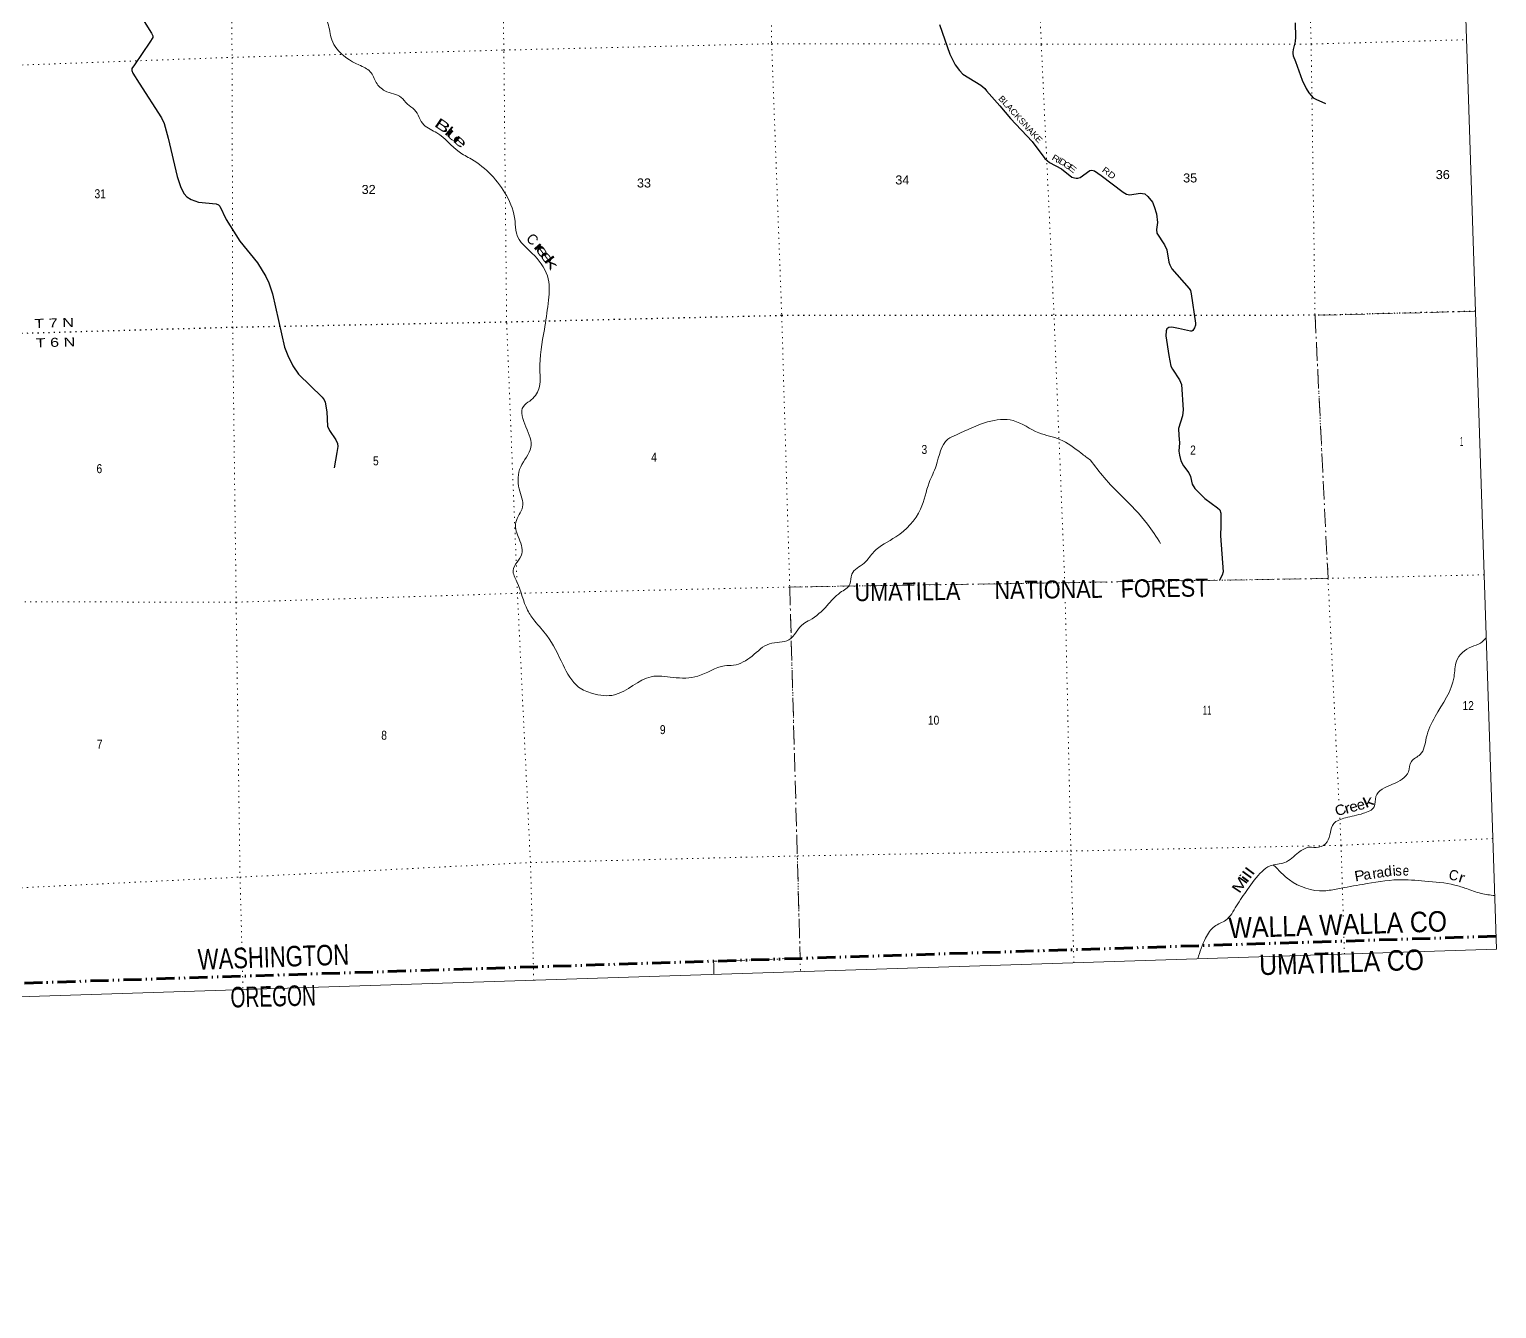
# Model space of a CAD drawing. Header units: feet. Extents: x 505285 to 763886, y -543582 to -353855.
# Drawn here: x 735303 to 763886, y -543582 to -518662 of the extents above; entities that cross this region are included whole.
import ezdxf
from ezdxf.enums import TextEntityAlignment as Align

# ---------------------------------------------------------------- set-up
doc = ezdxf.new("R2010")
doc.units = ezdxf.units.FT
doc.header["$LTSCALE"] = 70
for name, pattern in [('DASH_DOUBLE_DOT', [9.2, 5, -1.2, 0.3, -1.2, 0.3, -1.2]), ('DOT_DASHED', [7.7, 5, -1.2, 0.3, -1.2]), ('DOTTED', [1.5, 0.3, -1.2])]:
    doc.linetypes.add(name, pattern=pattern)
for name, color, linetype, lineweight in [('10', 7, 'DASH_DOUBLE_DOT', 60), ('12', 7, 'Continuous', 13), ('29', 7, 'Continuous', 25), ('30', 7, 'Continuous', 13), ('39', 7, 'Continuous', 13), ('4', 7, 'Continuous', 13), ('44', 7, 'DOT_DASHED', 13), ('6', 7, 'DOTTED', 25), ('7', 7, 'DOTTED', 13)]:
    doc.layers.add(name, color=color, linetype=linetype, lineweight=lineweight)
doc.layers.add('41', color=7, linetype='Continuous')

msp = doc.modelspace()

# ---------------------------------------------------------------- linework, layer by layer
at = {"layer": '10'}
msp.add_line((763877.83, -536327.52), (732059.92, -537340.3), dxfattribs=at)
at = {"layer": '29'}
for points in [[(737509.88, -518458.64), (737682.08, -518735.37), (737693.78, -518762.07), (737705.66, -518790.63), (737708.04, -518823.94), (737648.98, -518913.41), (737348.48, -519350.69), (737301.4, -519423.57), (737296.65, -519466.4), (737316.9, -519516.63), (737439.5, -519711.45), (737877.41, -520386.87), (737931.57, -520499.09), (738010, -520779.78), (738182.97, -521525.79), (738252.6, -521741.16), (738319.18, -521864.9), (738370.22, -521926.16), (738457.1, -521979.11), (738599.72, -522025.71), (738944.59, -522060.01), (738987.4, -522079.05), (739011.6, -522104.67), (739136.78, -522363.55), (739405.46, -522786.17), (739744.71, -523211.51), (739910.06, -523473.41), (739967.13, -523597.14), (740042.67, -523811.27), (740276.27, -524853.5), (740338.75, -525014.8), (740435.59, -525215.18), (740548.66, -525378.01), (741007.77, -525829.82), (741044.36, -525876.67), (741063.38, -525924.26), (741095.65, -526112.5), (741113.32, -526390.64), (741150.67, -526478.96), (741270.27, -526657.14), (741303.66, -526728.51), (741313.07, -526785.63), (741290.66, -526905.61), (741240.29, -527204.81)], [(753032.99, -518567.26), (753231.43, -519145.61), (753334.93, -519352.2), (753420.54, -519466.42), (753486.6, -519532.77), (753835.64, -519751.07), (753912.78, -519813.81), (753950.83, -519856.64), (754206.24, -520154.87), (754417.51, -520401.69), (754836.02, -520845.37), (755085.13, -521174.86), (755178.72, -521256.51), (755407.18, -521380.17), (755613.04, -521541.29), (755660.6, -521555.57), (755692.31, -521561.35), (755727.18, -521560.33), (755774.74, -521546.05), (755960.13, -521412.41), (756003.03, -521403.29), (756055.35, -521417.56), (756183.36, -521506.24), (756609.18, -521831.25), (756676, -521874.42), (756740.12, -521883.27), (756944.29, -521853.64), (757032.7, -521864.9), (757089.77, -521917.25), (757184.89, -522026.7), (757216.33, -522109.65), (757260.98, -522255.13), (757277.21, -522421.68), (757258.6, -522559.7), (757269.59, -522632.63), (757415.59, -522858.43), (757463.11, -522959.45), (757501.16, -523197.39), (757520.18, -523249.74), (757557.35, -523329.13), (757895.9, -523711.35), (757919.68, -523749.42), (757937.36, -523816.73), (758018.6, -524384.53), (758017.18, -524425.18), (757998.15, -524477.53), (757964.86, -524525.12), (757945.84, -524539.4), (757920.23, -524541.57), (757688.56, -524488.25), (757560.6, -524463.25), (757498.78, -524468.01), (757459.31, -524494.99), (757446.46, -524534.64), (757440.76, -524634.24), (757498.43, -525016.62), (757539.21, -525219.92), (757569.43, -525280.04), (757708.59, -525486.12), (757743.71, -525581.6), (757777, -526076.53), (757767.02, -526187.35), (757691.4, -526438.2), (757692.06, -526575.95), (757707.75, -526715.61), (757693.77, -526880.78), (757705.36, -526956.4), (757731.82, -527066.37), (757788.34, -527167.11), (757888.34, -527300.81), (757922.06, -527370.94), (757953.47, -527518.37), (758007.67, -527608.89), (758198.43, -527801.72), (758449.97, -527980.08), (758492.78, -528022.91), (758511.78, -528083.86), (758513.57, -528328.47), (758505.47, -528527.4), (758555.94, -529231.02), (758540.34, -529293.54), (758484.58, -529391.28)], [(759963.51, -518533.18), (759970.8, -518813.6), (759962.18, -518900.27), (759923.33, -519056.1), (759916.14, -519107), (759915.83, -519133.6), (759923.33, -519176.1), (759965.75, -519289.2), (760097.05, -519650.07), (760174.43, -519811.09), (760229.39, -519898.59), (760272.32, -519952.73), (760314.34, -519993.59), (760363.8, -520024.65), (760552.38, -520108.07)]]:
    msp.add_lwpolyline(points, dxfattribs=at)
at = {"layer": '39'}
for points in [[(734793.31, -514326.69), (735151.47, -514294.36), (735483.36, -514395.18), (736092.57, -514303.51), (736700.33, -514161.74), (736999.29, -514233.41), (737235.95, -514371.05), (737418.41, -514367.83), (737596.7, -514428.92), (737737.12, -514707.72), (737972.54, -514941.68), (738129.91, -515181.89), (738370.56, -515528.02), (738697.97, -515821.53), (738967.09, -516180.89), (739379, -516622.42), (739621.23, -516814.06), (739802.75, -516987.38), (740047.23, -517257.19), (740303.4, -517584.83), (740865.32, -518150.43), (741119.22, -518538.31), (741194.82, -518865.11), (741292.1, -519038.84), (741724.48, -519355.41), (741944.94, -519487.5), (742059.35, -519698.85), (742230.44, -519858.43), (742545.1, -519987.82), (742667.17, -520116.71), (742802.75, -520227.16), (742989.85, -520524.69), (743241, -520677.96), (743672.94, -521048.71), (743913.73, -521190.24), (744598.12, -521898.77), (744764.87, -522395.45), (744789.71, -522631.43), (745147.56, -523076.51), (745411.15, -523522.29), (745408.84, -523999.75), (745335.3, -524511.34), (745247.66, -525300.15), (745229.98, -525661.71), (745050.32, -525901.54), (744926.93, -526005.37), (744976.61, -526407.12), (745074.39, -526807.5), (744874.6, -527184.31), (744844.79, -527612.41), (744911.12, -527965.55), (744779.29, -528264.18), (744825.39, -528541.68), (744897.28, -528878.61), (744726.05, -529202.45), (744798.54, -529421.01), (745009.17, -529978.63), (745149.64, -530189.23), (745382.38, -530469.4), (745699.71, -531040), (746003.03, -531472.6), (746273.48, -531599.25), (746699.51, -531625.16), (747417.53, -531271.62), (747843.21, -531285.5), (748323.98, -531261.7), (748847.77, -531060.15), (749019.92, -531047.2), (749381.94, -530870.34), (749722.06, -530629.92), (750099.05, -530554.94), (750382.87, -530239.91), (750505.24, -530170.21), (750842.15, -529887.76), (751099.63, -529633.67), (751287.5, -529469.82), (751326.06, -529276.16), (751562.53, -529058.77), (751756.74, -528836.57), (752181.73, -528547.59), (752663.71, -528008.25), (752831.4, -527491.95), (752968.32, -527161.07), (753194.2, -526645.12), (753362.21, -526558.06), (753970.87, -526307.95), (754469.67, -526283.63), (754968.02, -526522.1), (755378.89, -526648.73), (755793.91, -526919.67), (755972.28, -527052.96)], [(755972.28, -527052.96), (756240.82, -527392.28), (756584.28, -527755.54), (757085.38, -528298.81), (757339.04, -528678.68)], [(758064.21, -536769.66), (758216.13, -536362.07), (758392.12, -536134.37), (758607.37, -536015.88), (758818.01, -535737.05), (759033.5, -535417.96), (759316.22, -535064.86), (759471.63, -534958.11), (759756.58, -534891.78), (760027.77, -534695.46), (760235.52, -534595.23), (760416.03, -534594.07), (760583.52, -534488.98), (760711.73, -534134.28), (760939.18, -534021.46), (761289.7, -533933.19), (761498.71, -533806.85), (761531.08, -533607.34), (761857.18, -533367.33), (762167.07, -533121.76), (762225.5, -532921.51), (762396.19, -532788.24), (762515.18, -532461.89), (762687.82, -532047.75), (763056.7, -531272.95), (763104.18, -530970.71), (763396.93, -530687.52), (763573.42, -530616.27), (763683.93, -530514.09)], [(759541.32, -534940.06), (759848.51, -535228.13), (760524.73, -535443.45), (760794.34, -535401.62), (761275.38, -535317.64), (761970.89, -535227.51), (762485.17, -535252.9), (763073.16, -535330.33), (763295.84, -535400.18), (763581.34, -535492.29), (763849.82, -535535.25)]]:
    msp.add_spline(points, degree=3, dxfattribs=at)
at = {"layer": '4'}
msp.add_lwpolyline([(505285.47, -360804.74), (536860.22, -360087.99), (568433.96, -359327.81), (600006.62, -358524.19), (631578.15, -357677.15), (663148.48, -356786.68), (694717.55, -355852.8), (726285.32, -354875.48), (757851.71, -353854.74), (763886.04, -536576.2), (732068.3, -537605.06), (700249.18, -538590.15), (668428.73, -539531.49), (636607.03, -540429.04), (604784.11, -541282.83), (572960.06, -542092.84), (541134.91, -542859.08), (509308.75, -543581.54)], close=True, dxfattribs=at)
msp.add_lwpolyline([(505285.47, -360804.74), (536860.22, -360087.99), (568433.96, -359327.81), (600006.62, -358524.19), (631578.15, -357677.15), (663148.48, -356786.68), (694717.55, -355852.8), (726285.32, -354875.48), (757851.71, -353854.74), (763886.04, -536576.2), (732068.3, -537605.06), (700249.18, -538590.15), (668428.73, -539531.49), (636607.03, -540429.04), (604784.11, -541282.83), (572960.06, -542092.84), (541134.91, -542859.08), (509308.75, -543581.54)], close=True, dxfattribs=at)
at = {"layer": '44'}
msp.add_lwpolyline([(763475.78, -524153.57), (760347.92, -524232.55), (760601.71, -529357.25), (750115.01, -529525.8), (750115.01, -529525.8), (750318.56, -536746.4), (750317.62, -536759.48), (748632.29, -536812.49), (748634.65, -536884.73), (748639.38, -537074.67)], dxfattribs=at)
at = {"layer": '6'}
msp.add_lwpolyline([(763475.78, -524153.57), (760347.92, -524232.55), (755231.16, -524233.9), (749959.4, -524238.48), (744600.91, -524365.89), (739263.77, -524468.63), (733992.21, -524619.63), (731660.45, -524717.93)], dxfattribs=at)
at = {"layer": '7'}
for p, q in [((760910.23, -536340.2), (760920.32, -536673.93)), ((739455.45, -537001.71), (739465.12, -537369.77))]:
    msp.add_line(p, q, dxfattribs=at)
for points in [[(759282.18, -491019.05), (759309.14, -492645.16), (759779.8, -497568.1), (760203.04, -502446.26), (759925.22, -508058.58), (760104.18, -513370.99), (760272.71, -518948.47), (760347.92, -524232.55), (760600.34, -529357.51), (760815.02, -533717.93)], [(745129.87, -537187.99), (745064.29, -534891.4), (744811.07, -529647.32), (744600.91, -524365.89), (744546.69, -519065.96), (744449.32, -513660.96), (744277.12, -508374.43), (744158.76, -503076.34), (743820.33, -497868.79), (743493.41, -492642.87), (743463.15, -491533.91)], [(748708.24, -491364.41), (748686.76, -492353.7), (749292.18, -497567.63), (749469.25, -502884.1), (749611.1, -508231.67), (749705.88, -513546.49), (749762.87, -518942.62), (749959.4, -524238.48), (750115.01, -529525.8), (750262.72, -534766.42), (750324.8, -537020.06)], [(738231.97, -491701.79), (738258.85, -492824.9), (738548.66, -498015.79), (738896.71, -503209.02), (739064.5, -508551.83), (739196.45, -513903.69), (739252.79, -519207.57), (739263.77, -524468.63), (739331.52, -529820.32), (739407.4, -535175.8), (739445.98, -536642.07)], [(755474.86, -529457.05), (755263, -524224.96), (755014.93, -518950.64), (754807.89, -513568.83), (754769.64, -510497.86)], [(731493.7, -519448.82), (733900.27, -519403.02), (739252.79, -519207.57), (744546.69, -519065.96), (749762.87, -518942.62), (755014.93, -518950.64), (760272.71, -518948.47), (763301.09, -518864.02)], [(763645.28, -529286.19), (760600.34, -529357.51), (755477.82, -529442.5), (750115.01, -529525.8), (744811.07, -529647.32), (739331.52, -529820.32), (734111.53, -529811.39), (731829.13, -530047.59)], [(755650.22, -536846.7), (755591.61, -534668.08), (755483.04, -529819.38)], [(760829.9, -534020.27), (760856.25, -534555.39), (760898.74, -535960.42)], [(732003.19, -535547.81), (733788.31, -535449.08), (739407.4, -535175.8), (745064.29, -534891.4), (750263.88, -534762.94), (755591.61, -534668.08), (760856.25, -534555.39), (763814.96, -534424.14)]]:
    msp.add_lwpolyline(points, dxfattribs=at)

# ---------------------------------------------------------------- texts
at = {"layer": '10'}
for s, rotation, width, p in [('WASHINGTON', 1.942, 0.8, (738591.94, -536979.46)), ('OREGON', 1.442, 0.7, (739225.97, -537717.18))]:
    msp.add_text(s, height=400, rotation=rotation, dxfattribs=dict(at, width=width)).set_placement(p)
at = {"layer": '12', "width": 0.9}
for s, rotation, p in [('WALLA WALLA CO', 1.823, (758672.24, -536367.46)), ('UMATILLA CO', 1.88, (759266.72, -537086.04))]:
    msp.add_text(s, height=400, rotation=rotation, dxfattribs=at).set_placement(p)
at = {"layer": '30'}
for s, rotation, width, p in [('BLACKSNAKE', 312.328, 1.1, (754567.06, -520453.58)), ('R', 328.574, 1.25, (755268.49, -521228.75)), ('D', 328.574, 1.25, (755404.9, -521302.07)), ('G', 321.951, 1.35, (755489.66, -521359.18)), ('E', 321.951, 1.6, (755582.58, -521419.72)), ('RD', 322.647, 1.2, (756297.24, -521507.62))]:
    msp.add_text(s, height=120, rotation=rotation, dxfattribs=dict(at, width=width)).set_placement(p, align=Align.CENTER)
msp.add_text('I', height=120, rotation=328.574, dxfattribs=at).set_placement((755336.74, -521264.73), align=Align.CENTER)
at = {"layer": '41'}
for s, rotation, width, p in [('B', 325.583, 1.7, (743298.96, -520620.7)), ('l', 320.117, 1.6, (743413.73, -520720.77)), ('u', 317.993, 2.05, (743513.09, -520807.33)), ('e', 318.994, 1.85, (743628.16, -520909.85)), ('r', 311.318, 2.1, (745169.21, -522970.99)), ('e', 307.182, 1.7, (745226.14, -523046.77)), ('e', 307.342, 1.75, (745313.11, -523160.22)), ('k', 306.342, 1.9, (745391.68, -523266.79)), ('k', 24.574, 1.5, (761427.93, -533794.09)), ('C', 20.802, 1.1, (760876.64, -533959.64)), ('r', 16.305, 1.25, (761004.31, -533928.68)), ('e', 15.305, 1.1, (761121.53, -533895.61)), ('e', 14.997, 1.05, (761262.67, -533858.98)), ('l', 54.217, 1.45, (759106.24, -535187.01)), ('l', 53.433, 1.45, (759161.58, -535115.88)), ('P', 9.864, 1.15, (761234.22, -535243.59)), ('d', 6.896, 1.05, (761779.32, -535160.61)), ('s', 1.36, 0.95, (761976.09, -535147.08)), ('e', 356.878, 0.8, (762114.75, -535145.56)), ('C', 348.663, 0.95, (763030.22, -535235.79)), ('M', 55.913, 1.4, (758962.41, -535379.52)), ('i', 53.217, 1.55, (759051.67, -535260.05)), ('r', 342.887, 1.25, (763180.54, -535280.4))]:
    msp.add_text(s, height=200, rotation=rotation, dxfattribs=dict(at, width=width)).set_placement(p, align=Align.CENTER)
for s, rotation, p in [('C', 313.175, (745030.82, -522819.68)), ('a', 8.835, (761377.78, -535219.32)), ('r', 8.835, (761523.8, -535200.6)), ('a', 6.896, (761628.37, -535182.4)), ('i', 4.958, (761897.27, -535151.87))]:
    msp.add_text(s, height=200, rotation=rotation, dxfattribs=at).set_placement(p, align=Align.CENTER)
at = {"layer": '44', "width": 0.9}
for s, p in [('UMATILLA', (751379.67, -529800.88)), ('NATIONAL   FOREST', (754106.83, -529760.34))]:
    msp.add_text(s, height=350, rotation=0.707, dxfattribs=at).set_placement(p)
at = {"layer": '6', "width": 1.35}
for s, p in [('T 7 N', (735402.56, -524479.19)), ('T 6 N', (735428.24, -524856.83))]:
    msp.add_text(s, height=175, rotation=1.641, dxfattribs=at).set_placement(p)
at = {"layer": '7'}
for s, width, p in [('33', 1.05, (747139.34, -521742.05)), ('34', 1.05, (752171.82, -521683.08)), ('35', 1.05, (757778.84, -521644.23)), ('36', 1.05, (762700.13, -521578.93)), ('31', 0.85, (736572.59, -521951.91)), ('32', 1.05, (741776.28, -521868.16)), ('3', 0.85, (752682.91, -526932.55)), ('2', 0.85, (757915.54, -526944.07)), ('1', 0.4, (763172.05, -526776.52)), ('5', 0.85, (741997.53, -527155.01)), ('4', 0.85, (747417.31, -527081.38)), ('6', 0.85, (736611.16, -527306.6)), ('11', 0.65, (758161.48, -532012.61)), ('12', 0.85, (763220.45, -531922.16)), ('9', 0.85, (747586.13, -532390.06)), ('10', 0.85, (752806.6, -532206.42)), ('7', 0.85, (736618.16, -532672.89)), ('8', 0.85, (742158.38, -532499.5))]:
    msp.add_text(s, height=175, dxfattribs=dict(at, width=width)).set_placement(p)

doc.saveas('drawing.dxf')
